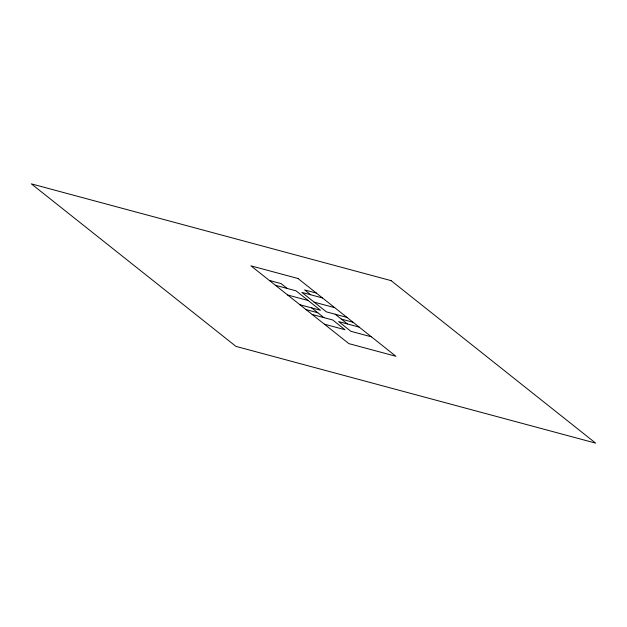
<?xml version="1.0" encoding="UTF-8"?>
<svg xmlns="http://www.w3.org/2000/svg" width="627" height="627" viewBox="0 0 627 627"><rect width="100%" height="100%" fill="white"/><g stroke="black" fill="none" stroke-linecap="round" stroke-linejoin="round"><path stroke-width="0.94" d="M269.32 280.426L281.076 283.592L287.197 288.451M316.353 293.083L304.597 289.917L310.718 294.776M275.433 285.293L296.015 290.826L320.491 310.271L299.91 304.738M322.474 297.943L301.893 292.409L326.369 311.854L346.95 317.387M287.675 295.011L308.257 300.545M314.135 302.128L334.716 307.669M306.031 309.597L317.795 312.755M341.315 319.088L353.072 322.247M312.152 314.456L332.733 319.989L344.968 329.716L324.386 324.183M359.193 327.114L338.611 321.573L350.846 331.299L371.427 336.832M335.194 314.221L347.429 323.947M311.674 307.896L323.908 317.623M391.099 280.637L31.35 183.868L235.901 346.363L595.65 443.132L391.099 280.637M297.997 278.498L250.957 265.848L348.871 343.627L395.903 356.277L297.997 278.498"/></g></svg>
